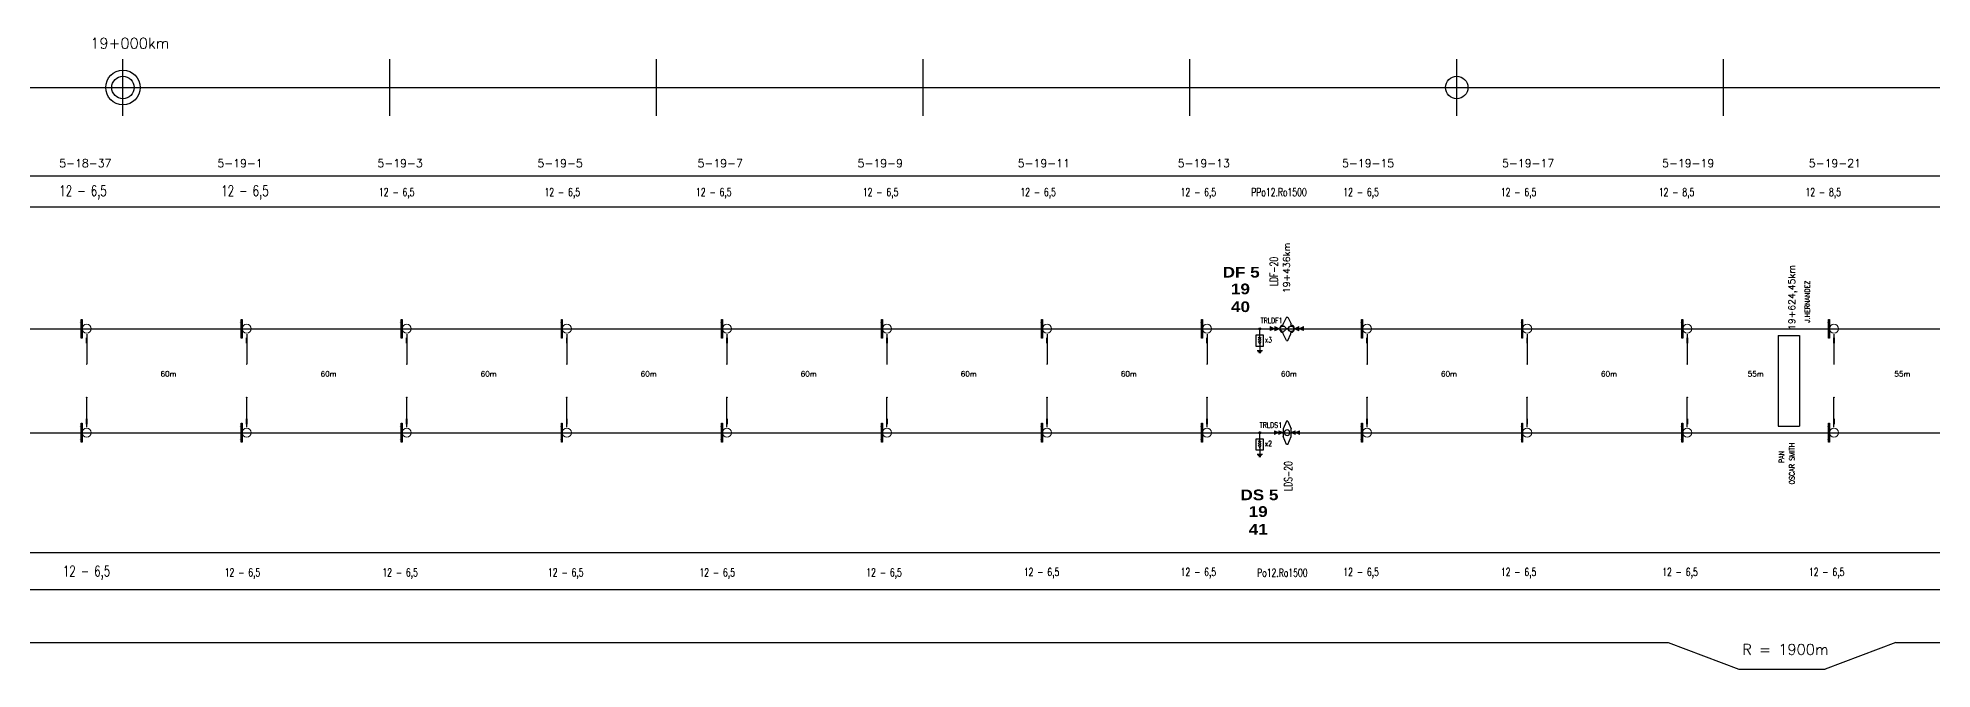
# Model space of a CAD drawing. Header units: millimetres. Extents: x 56 to 21898, y 218 to 1565.
# Drawn here: x 15036 to 15746, y 219 to 456 of the extents above; entities that cross this region are included whole.
import ezdxf
from ezdxf.enums import TextEntityAlignment as Align

# ---------------------------------------------------------------- set-up
doc = ezdxf.new("R2010")
doc.units = ezdxf.units.MM
for name, color, linetype in [('Brazos', 9, 'Continuous'), ('Cruceta Fe', 42, 'Continuous'), ('Descargadores', 30, 'Continuous'), ('ESQUEMA', 7, 'Continuous'), ('LDF', 5, 'Continuous'), ('LDS', 1, 'Continuous'), ('longitud vano', 7, 'Continuous'), ('Nº de poste', 6, 'Continuous'), ('POSTES', 8, 'Continuous'), ('progresivas', 4, 'Continuous'), ('TEXTOS', 3, 'Continuous')]:
    doc.layers.add(name, color=color, linetype=linetype)
doc.styles.add('ROMANS', font='romans.shx', dxfattribs={"width": 0.7})
doc.styles.add('STYLE1', font='romans.shx')
doc.styles.add('TEXTO_SELLO', font='')
doc.styles.get('TEXTO_SELLO').set_extended_font_data('Arial Black', bold=True)

# ---------------------------------------------------------------- blocks, each defined once
blk = doc.blocks.new('Poste Hormigón')
at = {"layer": 'POSTES', "lineweight": 18}
blk.add_line((1.7, 0), (-1.7, 0), dxfattribs=at)
blk.add_circle((0, 0), 1.7, dxfattribs=at)
blk = doc.blocks.new('Brazo')
at = {"layer": 'Brazos'}
for p, q in [((0, 0.2), (0, -10.98)), ((-0.3, -1.23), (0.3, -1.23)), ((-0.3, -1.43), (0.3, -1.43)), ((-0.3, -1.64), (0.3, -1.64)), ((-0.3, -1.84), (0.3, -1.84)), ((-0.3, -2.04), (0.3, -2.04)), ((-0.3, -2.25), (0.3, -2.25)), ((-0.3, -2.45), (0.3, -2.45)), ((-0.3, -2.66), (0.3, -2.66)), ((-0.3, -2.86), (0.3, -2.86))]:
    blk.add_line(p, q, dxfattribs=at)
for start, end in [(37.01986, 217.01986), (217.01986, 37.01986)]:
    blk.add_arc((0, -10.98), 0.102, start, end, dxfattribs=at)
blk = doc.blocks.new('Cruceta Fe')
at = {"layer": 'Cruceta Fe', "const_width": 0.1}
for points in [[(-0.92, 2.45), (0, 2.45)], [(-0.92, 0), (0, 0)], [(-0.92, -2.45), (0, -2.45)]]:
    blk.add_lwpolyline(points, dxfattribs=at)
at = {"layer": 'Cruceta Fe'}
blk.add_lwpolyline([(-0.35, 3.52), (0, 3.52), (0, -3.52), (-0.35, -3.52)], close=True, dxfattribs=at)
blk = doc.blocks.new('Cruceta Fe 1')
at = {"layer": 'Cruceta Fe', "const_width": 0.1}
for points in [[(-0.92, 2.45), (0, 2.45)], [(-0.92, -2.45), (0, -2.45)]]:
    blk.add_lwpolyline(points, dxfattribs=at)
at = {"layer": 'Cruceta Fe'}
blk.add_lwpolyline([(-0.35, 3.52), (0, 3.52), (0, -3.52), (-0.35, -3.52)], close=True, dxfattribs=at)
blk = doc.blocks.new('Retención LDF')
at = {"layer": 'POSTES'}
for p, q in [((-0.17, 0.28), (-0.15, 0.36)), ((0.15, 0.7), (-0.15, 0.36)), ((0.08, -0.02), (-0.08, 0.02)), ((0.15, 0.7), (0.23, 0.68)), ((0.23, 0.68), (0.32, 0.23)), ((0.29, 0.15), (0.32, 0.23)), ((-0.32, -0.23), (-0.29, -0.15)), ((-0.23, -0.68), (-0.32, -0.23)), ((-0.23, -0.68), (-0.15, -0.7)), ((-0.15, -0.7), (0.15, -0.36)), ((0.15, -0.36), (0.17, -0.28))]:
    blk.add_line(p, q, dxfattribs=at)
for centre in [(-0.24, 0.07), (0.24, -0.07)]:
    blk.add_circle(centre, 0.168, dxfattribs=at)
for centre, start, end in [((-0.23, 0.06), 74.5054, 254.5054), ((0.23, -0.06), 254.5054, 74.5054)]:
    blk.add_arc(centre, 0.223, start, end, dxfattribs=at)
blk = doc.blocks.new('Retencion LDF')
at = {"layer": 'LDF', "lineweight": 18}
for points in [[(0.269, -0.022), (0, 0), (0.168, -0.211)], [(0.487, -0.139), (0.219, -0.116), (0.387, -0.327)]]:
    blk.add_hatch(color=256, dxfattribs=at).paths.add_polyline_path(points)
for p, q in [((0.269, -0.022), (0, 0)), ((0.168, -0.211), (0, 0)), ((0.168, -0.211), (0.269, -0.022)), ((0.487, -0.139), (0.219, -0.116)), ((0.387, -0.327), (0.219, -0.116)), ((0.387, -0.327), (0.487, -0.139))]:
    blk.add_line(p, q, dxfattribs=at)
blk = doc.blocks.new('Descargador')
at = {"color": 30}
for p, q in [((0, -3.83), (0, 0)), ((0, -3.98), (-0.53, -3.07)), ((0, -4.81), (-0.53, -3.9)), ((0, -5.63), (-0.53, -4.72)), ((0, -3.98), (0.53, -3.07)), ((0, -4.81), (0.53, -3.9)), ((0, -5.63), (0.53, -4.72))]:
    blk.add_line(p, q, dxfattribs=at)
at = {"layer": 'Descargadores', "color": 30}
for p, q in [((0, -5.63), (0, -8.06)), ((-0.99, -8.06), (0.99, -8.06)), ((-0.67, -8.48), (0.67, -8.48)), ((-0.35, -8.92), (0.35, -8.92))]:
    blk.add_line(p, q, dxfattribs=at)
blk.add_lwpolyline([(-1.31, -2.27), (1.31, -2.27), (1.31, -6.57), (-1.31, -6.57)], close=True, dxfattribs=at)
blk.add_circle((0, 0), 0.381, dxfattribs=at)
blk = doc.blocks.new('Retención LDS')
at = {"layer": 'POSTES'}
for p, q in [((-0.24, 4.36), (-1.47, 1.47)), ((-1.47, -1.47), (-1.47, 1.47)), ((-0.24, 4.36), (0.25, 4.36)), ((0.25, 4.36), (1.48, 1.47)), ((1.48, 1.47), (1.48, -1.47)), ((-0.24, -4.38), (-1.47, -1.47)), ((-0.24, -4.38), (0.25, -4.38)), ((0.25, -4.38), (1.48, -1.47))]:
    blk.add_line(p, q, dxfattribs=at)
blk.add_circle((0, 0), 1.02, dxfattribs=at)
blk = doc.blocks.new('Retención aisladores LDS')
at = {"layer": 'LDS', "lineweight": 18}
for points in [[(13964.95, 283.62), (13966.54, 282.91), (13964.93, 282.25)], [(13966.55, 283.59), (13968.13, 282.88), (13966.53, 282.22)]]:
    blk.add_hatch(color=256, dxfattribs=at).paths.add_polyline_path(points)
for p, q in [((13964.93, 282.25), (13964.95, 283.62)), ((13964.93, 282.25), (13966.54, 282.91)), ((13964.95, 283.62), (13966.54, 282.91)), ((13966.53, 282.22), (13966.55, 283.59)), ((13966.53, 282.22), (13968.13, 282.88)), ((13966.55, 283.59), (13968.13, 282.88))]:
    blk.add_line(p, q, dxfattribs=at)

msp = doc.modelspace()

# ---------------------------------------------------------------- linework, layer by layer
for p, q in [((15068.1506, 426.3383), (15068.1506, 447.6025)), ((15168.1506, 426.3383), (15168.1506, 447.6025)), ((15268.1506, 426.3383), (15268.1506, 447.6025)), ((15368.1506, 426.3383), (15368.1506, 447.6025)), ((15468.1506, 426.3383), (15468.1506, 447.6025)), ((15568.1506, 426.3383), (15568.1506, 447.6025)), ((15668.1506, 426.3383), (15668.1506, 447.6025)), ((68.1506, 436.9704), (21897.5602, 436.9704)), ((68.1506, 403.8502), (21897.5602, 403.8502)), ((68.1506, 392.2176), (21897.5602, 392.2176)), ((15054.5506, 346.5185), (15054.5506, 346.5185)), ((15054.5506, 346.5185), (15054.5506, 346.5185)), ((15114.5506, 346.5185), (15114.5506, 346.5185)), ((15114.5506, 346.5185), (15114.5506, 346.5185)), ((15174.5506, 346.5185), (15174.5506, 346.5185)), ((15174.5506, 346.5185), (15174.5506, 346.5185)), ((15234.5506, 346.5185), (15234.5506, 346.5185)), ((15234.5506, 346.5185), (15234.5506, 346.5185)), ((15294.5506, 346.5185), (15294.5506, 346.5185)), ((15294.5506, 346.5185), (15294.5506, 346.5185)), ((15354.5506, 346.5185), (15354.5506, 346.5185)), ((15354.5506, 346.5185), (15354.5506, 346.5185)), ((15414.5506, 346.5185), (15414.5506, 346.5185)), ((15414.5506, 346.5185), (15414.5506, 346.5185)), ((15474.5506, 346.5185), (15474.5506, 346.5185)), ((15474.5506, 346.5185), (15474.5506, 346.5185)), ((15534.5506, 346.5185), (15534.5506, 346.5185)), ((15534.5506, 346.5185), (15534.5506, 346.5185)), ((15594.5506, 346.5185), (15594.5506, 346.5185)), ((15594.5506, 346.5185), (15594.5506, 346.5185)), ((15654.5506, 346.5185), (15654.5506, 346.5185)), ((15654.5506, 346.5185), (15654.5506, 346.5185)), ((15688.6006, 344.0418), (15696.6006, 344.0418)), ((15688.6006, 344.0418), (15688.6006, 310.0418)), ((15696.6006, 344.0418), (15696.6006, 310.0418)), ((15709.5506, 346.5185), (15709.5506, 346.5185)), ((15709.5506, 346.5185), (15709.5506, 346.5185)), ((15688.6006, 310.0418), (15696.6006, 310.0418)), ((68.1506, 262.6383), (21897.5602, 262.6383)), ((68.1506, 248.8066), (21897.5602, 248.8066)), ((14622.7406, 228.9395), (15647.3706, 228.9395)), ((15647.3706, 228.9395), (15673.9606, 218.9395)), ((15732.8006, 228.9395), (15706.2106, 218.9395)), ((15732.8006, 228.9395), (16569.7506, 228.9395)), ((15673.9606, 218.9395), (15706.2106, 218.9395))]:
    msp.add_line(p, q)
for centre, radius in [((15068.1506, 436.9704), 6.4757), ((15068.1506, 436.9704), 4.1956), ((15568.1506, 436.9704), 4.1956)]:
    msp.add_circle(centre, radius)
at = {"layer": 'LDF'}
msp.add_line((14270.7548, 346.5185), (16948.719, 346.5185), dxfattribs=at)
at = {"layer": 'LDS'}
msp.add_line((14270.7548, 307.565), (16950.0768, 307.565), dxfattribs=at)

# ---------------------------------------------------------------- block references
at = {"layer": 'Brazos'}
for p in [(15054.5504, 344.2785), (15114.5504, 344.2785), (15174.5504, 344.2785), (15234.5504, 344.2785), (15294.5504, 344.2785), (15354.5504, 344.2785), (15414.5504, 344.2785), (15474.5504, 344.2785), (15534.5504, 344.2785), (15594.5504, 344.2785), (15654.5504, 344.2785), (15709.5504, 344.2785)]:
    msp.add_blockref('Brazo', p, dxfattribs=at)
at = {"layer": 'Brazos', "xscale": -1, "rotation": 180}
for p in [(15054.5504, 309.805), (15114.5504, 309.805), (15174.5504, 309.805), (15234.5504, 309.805), (15294.5504, 309.805), (15354.5504, 309.805), (15414.5504, 309.805), (15474.5504, 309.805), (15534.5504, 309.805), (15594.5504, 309.805), (15654.5504, 309.805), (15709.5504, 309.805)]:
    msp.add_blockref('Brazo', p, dxfattribs=at)
at = {"layer": 'Cruceta Fe'}
for name, p in [('Cruceta Fe', (15052.8506, 346.5185)), ('Cruceta Fe', (15112.8506, 346.5185)), ('Cruceta Fe', (15172.8506, 346.5185)), ('Cruceta Fe', (15232.8506, 346.5185)), ('Cruceta Fe', (15292.8506, 346.5185)), ('Cruceta Fe', (15352.8506, 346.5185)), ('Cruceta Fe', (15412.8506, 346.5185)), ('Cruceta Fe', (15472.8506, 346.5185)), ('Cruceta Fe', (15532.8506, 346.5185)), ('Cruceta Fe', (15592.8506, 346.5185)), ('Cruceta Fe', (15652.8506, 346.5185)), ('Cruceta Fe', (15707.8506, 346.5185)), ('Cruceta Fe 1', (15052.8506, 307.565)), ('Cruceta Fe 1', (15112.8506, 307.565)), ('Cruceta Fe 1', (15172.8506, 307.565)), ('Cruceta Fe 1', (15232.8506, 307.565)), ('Cruceta Fe 1', (15292.8506, 307.565)), ('Cruceta Fe 1', (15352.8506, 307.565)), ('Cruceta Fe 1', (15412.8506, 307.565)), ('Cruceta Fe 1', (15472.8506, 307.565)), ('Cruceta Fe 1', (15532.8506, 307.565)), ('Cruceta Fe 1', (15592.8506, 307.565)), ('Cruceta Fe 1', (15652.8506, 307.565)), ('Cruceta Fe 1', (15707.8506, 307.565))]:
    msp.add_blockref(name, p, dxfattribs=at)
at = {"layer": 'Descargadores', "color": 30}
for p in [(15494.3106, 346.4945), (15494.3106, 307.565)]:
    msp.add_blockref('Descargador', p, dxfattribs=at)
at = {"layer": 'LDF', "lineweight": 25}
for p, xscale, yscale, zscale, rotation in [((15501.7491, 346.5185), -7.149999999999829, 7.149999999999636, 7.15, 331.052245239645), ((15507.1868, 346.5185), 7.149999999999829, 7.149999999999829, 7.149999999999829, 28.94775476035494)]:
    msp.add_blockref('Retencion LDF', p, dxfattribs=dict(at, xscale=xscale, yscale=yscale, zscale=zscale, rotation=rotation))
at = {"layer": 'LDS'}
msp.add_blockref('Retención aisladores LDS', (1534.9395, 24.6987), dxfattribs=at)
at = {"layer": 'LDS', "xscale": -1}
for name, p in [('Retención LDS', (15504.5506, 307.565)), ('Retención aisladores LDS', (29474.1471, 24.6987))]:
    msp.add_blockref(name, p, dxfattribs=at)
at = {"layer": 'POSTES'}
for p in [(15054.5506, 346.5185), (15114.5506, 346.5185), (15174.5506, 346.5185), (15234.5506, 346.5185), (15294.5506, 346.5185), (15354.5506, 346.5185), (15414.5506, 346.5185), (15474.5506, 346.5185), (15534.5506, 346.5185), (15594.5506, 346.5185), (15654.5506, 346.5185), (15709.5506, 346.5185)]:
    msp.add_blockref('Poste Hormigón', p, dxfattribs=at)
at = {"layer": 'POSTES', "lineweight": 35, "xscale": 6.077499999999612, "yscale": 6.077499999999612, "zscale": 6.077499999999612, "rotation": 15.49462485252056}
msp.add_blockref('Retención LDF', (15504.5506, 346.5185), dxfattribs=at)
at = {"layer": 'POSTES', "xscale": -1, "rotation": 180}
for p in [(15054.5506, 307.565), (15114.5506, 307.565), (15174.5506, 307.565), (15234.5506, 307.565), (15294.5506, 307.565), (15354.5506, 307.565), (15414.5506, 307.565), (15474.5506, 307.565), (15534.5506, 307.565), (15594.5506, 307.565), (15654.5506, 307.565), (15709.5506, 307.565)]:
    msp.add_blockref('Poste Hormigón', p, dxfattribs=at)

# ---------------------------------------------------------------- texts
at = {"linetype": 'Continuous', "style": 'TEXTO_SELLO'}
for s, p in [('DF 5', (15480.4146, 365.7134)), ('19', (15483.5082, 359.4604)), ('40', (15483.5232, 352.7846)), ('DS 5', (15487.0769, 282.254)), ('19', (15490.1705, 276.001)), ('41', (15490.1856, 269.3252))]:
    msp.add_text(s, height=4, dxfattribs=at).set_placement(p)
at = {"layer": 'ESQUEMA', "color": 7, "style": 'ROMANS', "width": 0.7}
for s, p in [('TRLDF1', (15498.7264, 349.633)), ('x3', (15497.5414, 342.4112)), ('TRLDS1', (15498.4642, 310.4227)), ('x2', (15497.5414, 303.4818))]:
    msp.add_text(s, height=2, dxfattribs=at).set_placement(p, align=Align.MIDDLE)
at = {"layer": 'longitud vano', "linetype": 'Continuous', "style": 'STYLE1'}
for s, p in [('60m', (15082.2166, 328.6021)), ('60m', (15142.2166, 328.6021)), ('60m', (15202.2166, 328.6021)), ('60m', (15262.2166, 328.6021)), ('60m', (15322.2166, 328.6021)), ('60m', (15382.2166, 328.6021)), ('60m', (15442.2166, 328.6021)), ('60m', (15502.2166, 328.6021)), ('60m', (15562.2166, 328.6021)), ('60m', (15622.2166, 328.6021)), ('55m', (15677.2166, 328.6021)), ('55m', (15732.2166, 328.6021))]:
    msp.add_text(s, height=2, dxfattribs=at).set_placement(p)
at = {"layer": 'Nº de poste', "linetype": 'Continuous', "style": 'STYLE1'}
for s, p in [('5-18-37', (15044.2666, 407.0813)), ('5-19-1', (15103.5566, 407.0813)), ('5-19-3', (15163.5566, 407.0813)), ('5-19-5', (15223.5566, 407.0813)), ('5-19-7', (15283.5566, 407.0813)), ('5-19-9', (15343.5566, 407.0813)), ('5-19-11', (15403.5566, 407.0813)), ('5-19-13', (15463.5566, 407.0813)), ('5-19-15', (15525.1411, 407.0813)), ('5-19-17', (15585.1411, 407.0813)), ('5-19-19', (15645.1411, 407.0813)), ('5-19-21', (15700.1411, 407.0813))]:
    msp.add_text(s, height=3, dxfattribs=at).set_placement(p)
at = {"layer": 'progresivas', "linetype": 'Continuous', "style": 'STYLE1'}
msp.add_text('19+000km', height=4, dxfattribs=at).set_placement((15055.8989, 451.5643))
for s, p in [('19+436km', (15505.6395, 359.8707)), ('19+624,45km', (15695.0243, 346.077))]:
    msp.add_text(s, height=2.55, rotation=90, dxfattribs=at).set_placement(p)
at = {"layer": 'TEXTOS', "linetype": 'Continuous', "style": 'STYLE1', "width": 0.7}
for s, height, p in [('12 - 6,5', 4, (15044.3269, 396.2406)), ('12 - 6,5', 4, (15105.0223, 396.2406)), ('12 - 6,5', 3, (15164.1163, 396.2406)), ('12 - 6,5', 3, (15226.2045, 396.2406)), ('12 - 6,5', 3, (15282.977, 396.2406)), ('12 - 6,5', 3, (15345.5296, 396.2406)), ('12 - 6,5', 3, (15404.5722, 396.2406)), ('12 - 6,5', 3, (15464.6374, 396.2406)), ('PPo12.Ro1500', 3, (15491.1303, 396.2371)), ('12 - 6,5', 3, (15525.6438, 396.2406)), ('12 - 6,5', 3, (15584.6846, 396.2406)), ('12 - 8,5', 3, (15643.8984, 396.2406)), ('12 - 8,5', 3, (15698.8849, 396.2406)), ('12 - 6,5', 4, (15045.6112, 253.6787)), ('12 - 6,5', 3, (15106.3065, 253.6787)), ('12 - 6,5', 3, (15165.4005, 253.6787)), ('12 - 6,5', 3, (15227.4888, 253.6787)), ('12 - 6,5', 3, (15284.2613, 253.6787)), ('12 - 6,5', 3, (15346.8138, 253.6787)), ('12 - 6,5', 3, (15405.8565, 253.8497)), ('12 - 6,5', 3, (15464.6374, 253.8497)), ('Po12.Ro1500', 3, (15493.3199, 253.56)), ('12 - 6,5', 3, (15525.6438, 253.8497)), ('12 - 6,5', 3, (15584.6846, 253.8497)), ('12 - 6,5', 3, (15645.1826, 253.8497)), ('12 - 6,5', 3, (15700.1691, 253.8497))]:
    msp.add_text(s, height=height, dxfattribs=at).set_placement(p)
at = {"layer": 'TEXTOS', "color": 6, "linetype": 'Continuous', "style": 'STYLE1', "width": 0.7}
for s, p in [('LDF-20', (15501.1024, 362.5033)), ('LDS-20', (15506.5149, 285.7218))]:
    msp.add_text(s, height=3, rotation=90, dxfattribs=at).set_placement(p)
at = {"layer": 'TEXTOS', "linetype": 'Continuous', "style": 'STYLE1', "width": 0.9}
for s, p in [('J.HERNANDEZ', (15700.5318, 348.8196)), ('PAN', (15690.8791, 296.1669)), ('OSCAR SMITH', (15694.7614, 288.1644))]:
    msp.add_text(s, height=1.944, rotation=90, dxfattribs=at).set_placement(p)
at = {"layer": 'TEXTOS', "linetype": 'Continuous', "style": 'STYLE1'}
msp.add_text('R = 1900m', height=4, dxfattribs=at).set_placement((15675.1518, 224.317))

doc.saveas('drawing.dxf')
